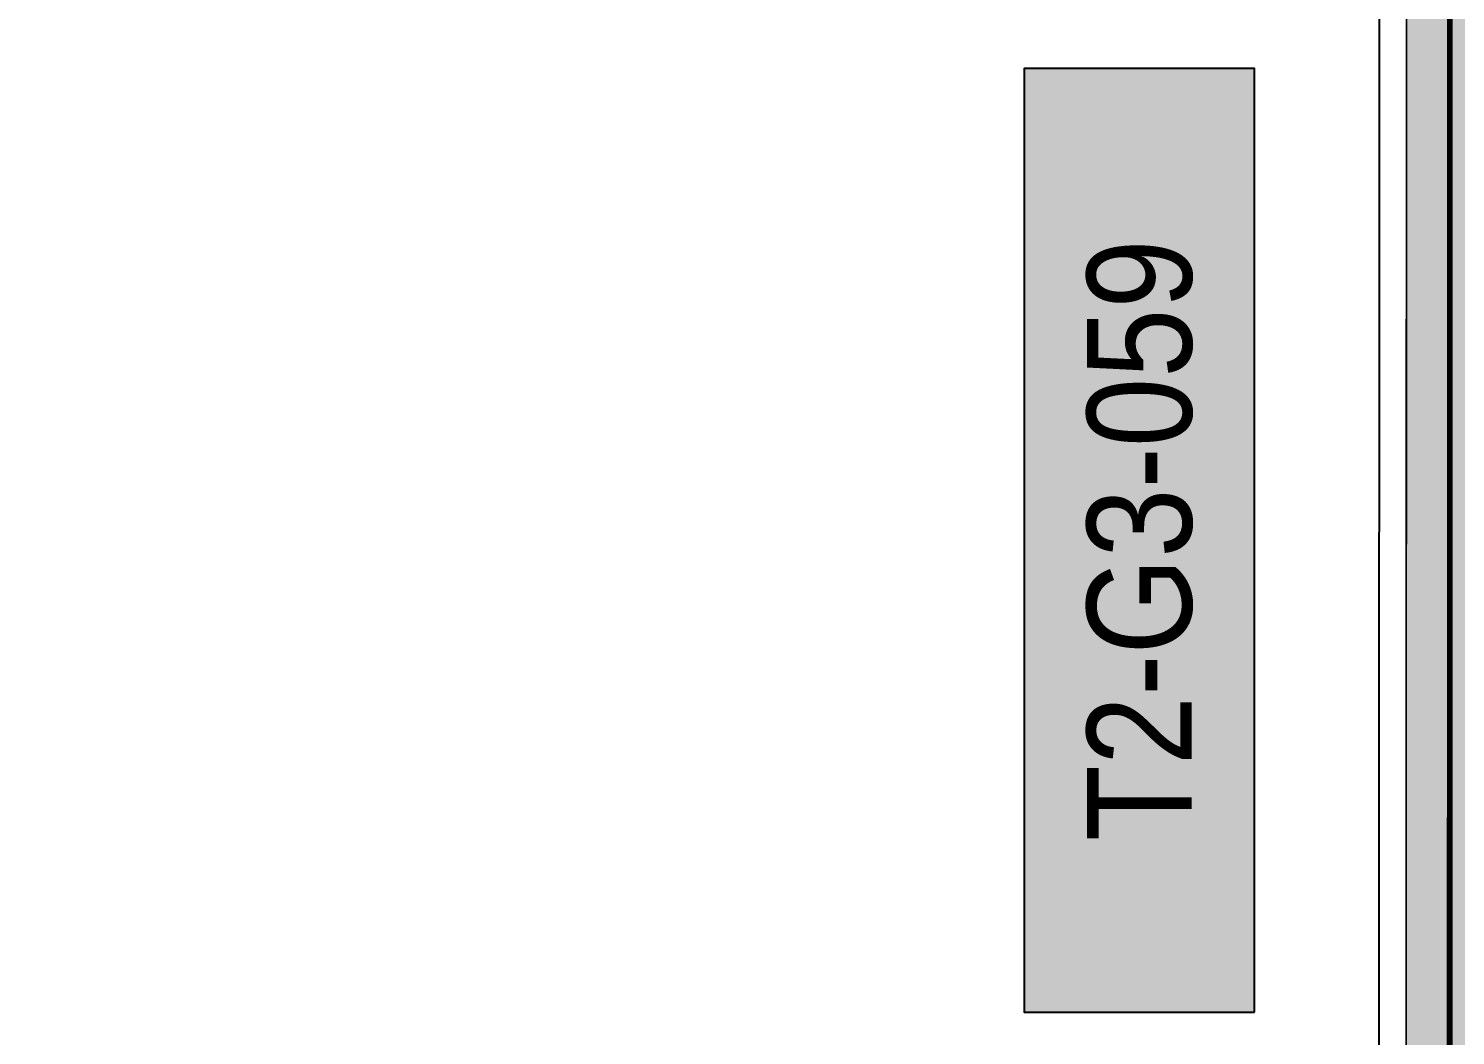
# Model space of a CAD drawing. Header units: centimetres. Extents: x -6122352 to 7132207, y -1694241 to 1947892.
# Drawn here: x 199236 to 201279, y -118322 to -116882 of the extents above; entities that cross this region are included whole.
import ezdxf
from ezdxf.enums import TextEntityAlignment as Align

# ---------------------------------------------------------------- set-up
doc = ezdxf.new("R2010")
doc.units = ezdxf.units.CM
doc.header["$MEASUREMENT"] = 0
doc.layers.add('08-Compound Wall-2', color=6, linetype='Continuous', lineweight=25, true_color=0xff00ff)
doc.layers.add('23585-XR-AR-DAMAC PLOT LIMITS$0$1-End units', color=7, linetype='Continuous', lineweight=5, true_color=0xf8991e)
for name, color, linetype in [('@MI-REF LAYER', 7, 'Continuous'), ('@MI-TYPE-02', 6, 'Continuous'), ('PANEL-TAGS', 7, 'Continuous')]:
    doc.layers.add(name, color=color, linetype=linetype)
doc.layers.add('A-ANNO-TEXT', color=3, linetype='Continuous', lineweight=25)
doc.styles.add('PANELTAG_STYLE', font='arial.ttf')

# ---------------------------------------------------------------- blocks, each defined once
blk = doc.blocks.new('23585-XR-AR-BOUNDARY WALLS AND SETBACKS')
at = {"layer": '08-Compound Wall-2'}
blk.add_lwpolyline([(496625.2740415079, 2768955.710080148), (496607.652472918, 2768971.856213821), (496601.5384295653, 2768965.183542978), (496597.4850284178, 2768960.759941727), (496593.4316299396, 2768956.336143387), (496589.378229939, 2768951.912343387), (496585.3248299394, 2768947.488543387), (496581.2714299397, 2768943.064743388), (496577.2180299392, 2768938.640943387), (496573.1644282787, 2768934.217141576), (496569.111028418, 2768929.793541726), (496563.0633392305, 2768923.193003679), (496580.6844134554, 2768907.046559668)], dxfattribs=at)
blk = doc.blocks.new('A$C9d9485f6')
at = {"layer": 'A-ANNO-TEXT', "rotation": 312.4881850805905}
blk.add_blockref('23585-XR-AR-BOUNDARY WALLS AND SETBACKS', (-2377088.534775567, -1504219.252137818), dxfattribs=at)
blk = doc.blocks.new('23585-XR-AR-DAMAC PLOT LIMITS')
at = {"layer": '23585-XR-AR-DAMAC PLOT LIMITS$0$1-End units', "color": 251, "true_color": 0x636466}
for points in [[(496607.6463000001, 2768971.997500001), (496613.8277000003, 2768978.743899999), (496631.5229000002, 2768962.529899999), (496625.3415000001, 2768955.7837)], [(496601.4647000004, 2768965.2511), (496607.6463000001, 2768971.997500001), (496625.3415000001, 2768955.7837), (496619.1599000003, 2768949.0375)]]:
    blk.add_lwpolyline(points, close=True, dxfattribs=at)
blk = doc.blocks.new('A$Cf093b529')
at = {"layer": 'A-ANNO-TEXT'}
blk.add_blockref('23585-XR-AR-DAMAC PLOT LIMITS', (-495391.9901121984, -2768603.441896566), dxfattribs=at)
blk = doc.blocks.new('A$Cd6a0eabc')
at = {"color": 1, "true_color": 0xeb0000, "const_width": 0.008}
blk.add_lwpolyline([(45.14994268165901, 0.0002116651739925146), (39.14993784902617, 0.0002128714695572853), (33.14993301499635, 0.0002140775322914124), (27.14992818236351, 0.000215284526348114), (21.14992334879935, 0.0002164896577596664), (15.14991851570085, 0.0002176968846470118), (9.149913681671023, 0.0002189027145504951), (0, 0.0002591158263385296), (0.0001522847451269627, 24.00041356263682), (9.15021342644468, 24.00050846207887), (15.15007080091164, 24.00037214322947), (21.15007563354447, 24.00037093670107), (27.15021558012813, 24.00022227084264), (33.15007295366377, 24.00008595082909), (39.15007778722793, 24.00008474569768), (45.15008261986077, 24.00008353847079), (54.29830086464062, 24.00011740718037), (54.2973008598201, 0)], close=True, dxfattribs=at)
blk = doc.blocks.new('A$C626fc766')
at = {"color": 1, "true_color": 0xeb0000, "const_width": 0.003, "elevation": -6.17216293373952e-09}
blk.add_lwpolyline([(57.15263062110171, 0.000134600792080164), (51.15262578800321, 0.000101007055491209), (45.15262095443904, 6.741238757967949e-05), (39.1526161218062, 3.381865099072456e-05), (33.15262363292277, 0.0002827958669513464), (27.15261879982427, 0.0002492028288543224), (21.15261396626011, 0.0002156072296202183), (15.1526091331616, 0.0001820139586925507), (9.152604299597442, 0.0001484188251197338), (0, 0.0001115526538342237), (0.000430768821388483, 24.00010619545355), (9.152617381419986, 24.00030286540277), (15.15247475588694, 24.00020134728402), (21.1526147024706, 24.0000874819234), (27.15261953696609, 24.00012107659131), (33.15262436913326, 24.00015467009507), (39.15262920316309, 24.00018826546147), (45.15263403579593, 24.00022185896523), (51.15263886982575, 24.00025545433164), (57.15249624382704, 24.00015393341891), (66.30269249947742, 24.00015444681048), (66.30267941812053, 0)], close=True, dxfattribs=at)
blk = doc.blocks.new('A$Cbcaed180')
at = {"color": 1, "true_color": 0xeb0000, "const_width": 0.003, "elevation": -6.17216293373952e-09}
blk.add_lwpolyline([(57.15263062110171, 0.7364739454351366), (51.15262578800321, 0.7364403521642089), (45.15262095443904, 0.7364067570306361), (39.1526161218062, 0.7363731632940471), (33.15262363292277, 0.7366221407428384), (27.15261879982427, 0.7365885474719107), (21.15261396626011, 0.7365549518726766), (15.1526091331616, 0.7365213586017489), (9.152604299597442, 0.7364877634681761), (0, 0.7364508975297213), (0.000430768821388483, 24.73644554009661), (9.152617381419986, 24.73664221027866), (15.15247475588694, 24.73654069192708), (21.1526147024706, 24.73642682656646), (27.15261953696609, 24.73646042123437), (33.15262436913326, 24.73649401497096), (39.15262920316309, 24.73652761010453), (45.15263403579593, 24.73656120384112), (51.15263886982575, 24.73659479897469), (57.15249624382704, 24.73649327876046), (66.30269249947742, 24.7364937919192), (66.30267941812053, 0.7363393446430564)], close=True, dxfattribs=at)
blk = doc.blocks.new('A$Cf0bbf950')
at = {"color": 1, "true_color": 0xeb0000, "const_width": 0.008}
blk.add_lwpolyline([(45.14994268119335, 0.5989486402831972), (39.14993784902617, 0.5989498463459313), (33.14993301499635, 0.5989510524086654), (27.14992818236351, 0.5989522594027221), (21.14992334879935, 0.5989534645341337), (15.14991851523519, 0.5989546719938517), (9.149913681671023, 0.5989558775909245), (0, 0.5989960911683738), (0.0001522847451269627, 24.59915053797886), (9.15021342644468, 24.59924543695524), (15.15007080044597, 24.59910911833867), (21.15007563354447, 24.59910791134462), (27.15021558012813, 24.59895924618468), (33.15007295366377, 24.59882292570546), (39.15007778722793, 24.59882172057405), (45.15008261986077, 24.59882051357999), (54.29830086464062, 24.59885438205674), (54.2973008598201, 0.598736974876374)], close=True, dxfattribs=at)
blk = doc.blocks.new('T2-PARTITION WALL')
at = {"layer": '@MI-TYPE-02'}
h = blk.add_hatch(color=256, dxfattribs=at)
h.dxf.hatch_style = 1
h.paths.add_polyline_path([(-71.02508106571622, -42098.55009387963), (-68.87369340774603, -48000.4032188518), (51.12629905209178, -48000.44575863145), (48.97491139412159, -42098.59263365931)])
h.paths.add_polyline_path([(-68.89454710215796, -36088.55047151487), (-71.02153608424123, -42088.55009450795), (48.97845637565479, -42088.5926342876), (51.10544535767986, -36088.59301129446)])
h.paths.add_polyline_path([(-66.7640131386579, -30078.55084915002), (-68.89100212074118, -36078.55047214316), (51.10899033915484, -36078.59301192281), (53.23597932123812, -30078.59338892964)])
h.paths.add_polyline_path([(-64.63347917504143, -24068.55122678523), (-66.7604681570665, -30068.55084977832), (53.23952430277131, -30068.59338955799), (55.36651328485459, -24068.59376656482)])
h.paths.add_polyline_path([(-64.59134481713409, -23929.04480615037), (-63.51631047029514, -17929.04490245861), (56.48368760355515, -17929.06640314552), (55.40865325671621, -23929.06630683731)])
h.paths.add_polyline_path([(-63.51451874629129, -17919.04490261909), (-62.43948439945234, -11919.04499892736), (57.56051367439795, -11919.0664996143), (56.48547932755901, -17919.06640330606)])
h.paths.add_polyline_path([(-62.43769267533207, -11909.04499908781), (-61.36265832849313, -5909.045095396083), (58.63733974535717, -5909.066596083023), (57.56230539846001, -11909.06649977478)])
h.paths.add_polyline_path([(-61.36086660448927, -5899.04509555659), (-60.01430928823538, 0.01075290745939128), (59.98568878561491, -0.01074777948088013), (58.63913146936102, -5899.066596243531)])
at = {"layer": '@MI-TYPE-02', "const_width": 2.5}
blk.add_lwpolyline([(-66.7640131386579, -30078.55084915002), (-68.89100212074118, -36078.55047214316), (51.10899033915484, -36078.59301192281), (53.23597932123812, -30078.59338892964)], close=True, dxfattribs=at)
blk = doc.blocks.new('PANELTAG')
at = {"layer": 'PANEL-TAGS', "color": 1}
blk.add_lwpolyline([(-13.49999999999989, -3.300000000000182), (13.50000000000011, -3.300000000000182), (13.50000000000011, 3.299999999999727), (-13.49999999999989, 3.299999999999727)], close=True, dxfattribs=at)
at = {"layer": 'PANEL-TAGS', "color": 40, "true_color": 0xffd700}
blk.add_solid([(-13.49999999999989, -3.300000000000182), (13.50000000000011, -3.300000000000182), (-13.49999999999989, 3.299999999999727), (13.50000000000011, 3.299999999999727)], dxfattribs=at)
at = {"layer": 'PANEL-TAGS', "color": 5, "style": 'PANELTAG_STYLE', "width": 0.85}
blk.add_attdef('TAGNO', text='', height=3, dxfattribs=at).set_placement((1.13686837721616e-13, -4.547473508864641e-13), align=Align.MIDDLE)

msp = doc.modelspace()

# ---------------------------------------------------------------- block references
msp.add_blockref('T2-PARTITION WALL', (201276.1887829061, -84484.87137547387))
at = {"layer": '@MI-REF LAYER', "xscale": 1000, "yscale": 1000, "zscale": 1000}
msp.add_blockref('A$C9d9485f6', (-23958.95045533385, 48155.57226163784), dxfattribs=at)
at = {"layer": '@MI-REF LAYER', "xscale": 1000, "yscale": 1000, "zscale": 1000, "rotation": 312.4882903633292}
msp.add_blockref('A$Cf093b529', (-891608.7329339073, 539022.7201118186), dxfattribs=at)
at = {"layer": '@MI-REF LAYER', "color": 10, "xscale": 1000, "yscale": 1000, "zscale": 1000}
for name, p, rotation in [('A$Cbcaed180', (134964.9895669966, -133208.5883198979, 6.172162933739522e-06), 359.9898398935451), ('A$C626fc766', (134965.0095227127, -132472.2489700342, 6.172162933739522e-06), 359.9898398956657), ('A$Cf0bbf950', (201267.6957719179, -133083.0023449223), 359.9901722150165), ('A$Cd6a0eabc', (201268.08905376, -132484.2654263978), 359.9901722112346)]:
    msp.add_blockref(name, p, dxfattribs=dict(at, rotation=rotation))
at = {"layer": 'PANEL-TAGS'}
ref = msp.add_blockref('PANELTAG', (200826.1369218514, -117613.8874034807), dxfattribs=dict(at, xscale=50.00000000000001, yscale=50.00000000000001, zscale=50.00000000000001, rotation=90.00000000000001))
ref.add_attrib('TAGNO', 'T2-G3-059', dxfattribs={"color": 5, "height": 150, "rotation": 90, "style": 'PANELTAG_STYLE', "width": 0.8499999999999999}).set_placement((200826.1369218514, -117613.8874034807), align=Align.MIDDLE_CENTER)

doc.saveas('drawing.dxf')
